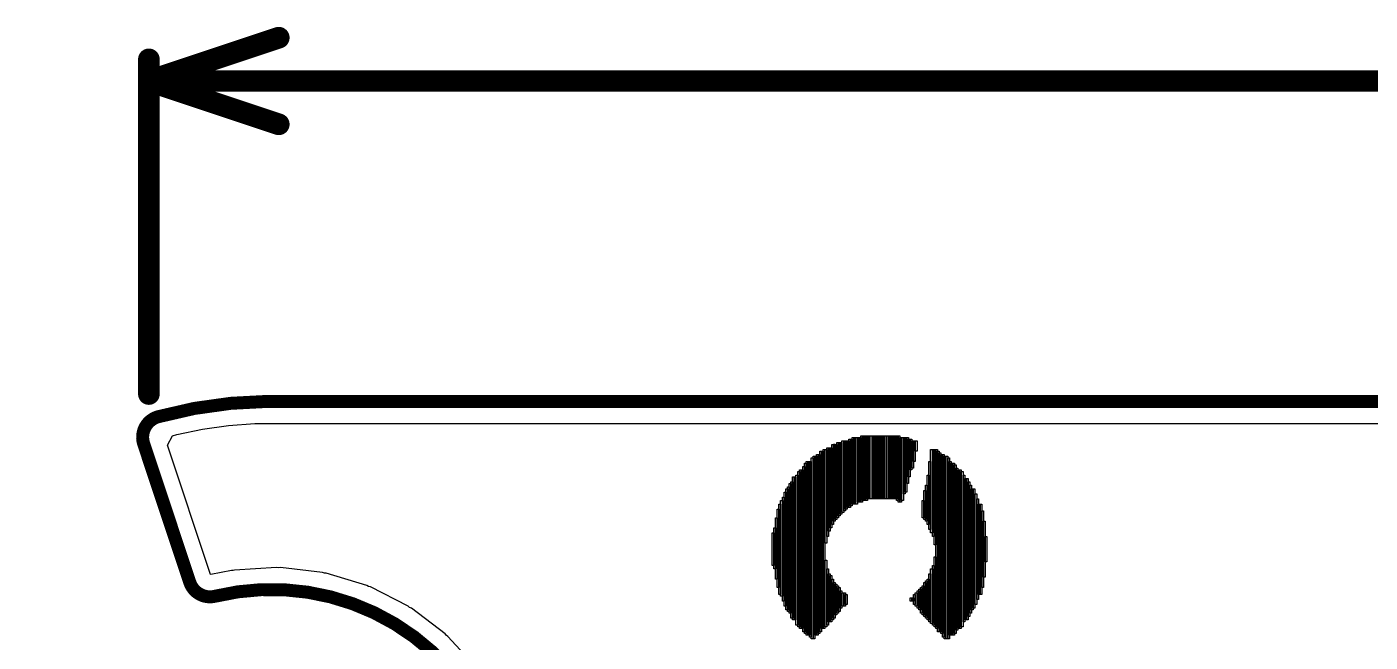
# Model space of a CAD drawing. Header units: inches. Extents: x -1 to 214, y -2 to 213.
# Drawn here: x -0.763 to -0.143, y 0.165 to 0.449 of the extents above; entities that cross this region are included whole.
import ezdxf

# ---------------------------------------------------------------- set-up
doc = ezdxf.new("R2010")
doc.units = ezdxf.units.IN
doc.header["$MEASUREMENT"] = 0
for name, color, linetype in [('Board_outline', 216, 'Continuous'), ('Dimensions', 6, 'Continuous'), ('Top Layer', 1, 'Continuous'), ('Top Overlay', 2, 'Continuous')]:
    doc.layers.add(name, color=color, linetype=linetype)

msp = doc.modelspace()

# ---------------------------------------------------------------- linework, layer by layer
at = {"layer": 'Board_outline'}
for points in [[(-0.70264, 0.26897, 0.006, 0.006, -0.065034), (-0.65214, 0.27604, 0.006, 0.006, 0)], [(-0.65214, 0.27604, 0.006, 0.006, 0), (-0.65035, 0.27604, 0.006, 0.006, 0)], [(-0.65035, 0.27604, 0.006, 0.006, 0), (2.89296, 0.27604, 0.006, 0.006, 0)], [(-0.70937, 0.25637, 0.006, 0.006, -0.429723), (-0.70264, 0.26897, 0.006, 0.006, 0)], [(-0.70937, 0.25637, 0.006, 0.006, 0), (-0.6881, 0.19251, 0.006, 0.006, 0)], [(-0.67642, 0.18606, 0.006, 0.006, -0.390332), (-0.6881, 0.19251, 0.006, 0.006, 0)], [(-0.67642, 0.18606, 0.006, 0.006, -3.570956), (-0.75722, 0.10527, 0.006, 0.006, 0)]]:
    msp.add_lwpolyline(points, format="xyseb", dxfattribs=at)
for points in [[(-0.65364, 0.27604, 0.003, 0.003, 1), (-0.65064, 0.27604, 0.003, 0.003, 1)], [(-0.65364, 0.27604, 0.003, 0.003, 1), (-0.65064, 0.27604, 0.003, 0.003, 1)], [(-0.65185, 0.27604, 0.003, 0.003, 1), (-0.64885, 0.27604, 0.003, 0.003, 1)], [(-0.65185, 0.27604, 0.003, 0.003, 1), (-0.64885, 0.27604, 0.003, 0.003, 1)], [(-0.70414, 0.26897, 0.003, 0.003, 1), (-0.70114, 0.26897, 0.003, 0.003, 1)], [(-0.70414, 0.26897, 0.003, 0.003, 1), (-0.70114, 0.26897, 0.003, 0.003, 1)], [(-0.71087, 0.25637, 0.003, 0.003, 1), (-0.70787, 0.25637, 0.003, 0.003, 1)], [(-0.71087, 0.25637, 0.003, 0.003, 1), (-0.70787, 0.25637, 0.003, 0.003, 1)], [(-0.6896, 0.19251, 0.003, 0.003, 1), (-0.6866, 0.19251, 0.003, 0.003, 1)], [(-0.6896, 0.19251, 0.003, 0.003, 1), (-0.6866, 0.19251, 0.003, 0.003, 1)], [(-0.67792, 0.18606, 0.003, 0.003, 1), (-0.67492, 0.18606, 0.003, 0.003, 1)], [(-0.67792, 0.18606, 0.003, 0.003, 1), (-0.67492, 0.18606, 0.003, 0.003, 1)]]:
    msp.add_lwpolyline(points, format="xyseb", close=True, dxfattribs=at)
at = {"layer": 'Dimensions'}
for points in [[(-0.70699, 0.424, 0.01, 0.01, 0), (-0.64699, 0.444, 0.01, 0.01, 0)], [(-0.70699, 0.27944, 0.01, 0.01, 0), (-0.70699, 0.434, 0.01, 0.01, 0)], [(-0.70699, 0.424, 0.01, 0.01, 0), (-0.64699, 0.404, 0.01, 0.01, 0)], [(-0.70699, 0.424, 0.01, 0.01, 0), (0.81939, 0.424, 0.01, 0.01, 0)]]:
    msp.add_lwpolyline(points, format="xyseb", dxfattribs=at)
for points in [[(-0.64949, 0.444, 0.005, 0.005, 1), (-0.64449, 0.444, 0.005, 0.005, 1)], [(-0.70949, 0.434, 0.005, 0.005, 1), (-0.70449, 0.434, 0.005, 0.005, 1)], [(-0.70949, 0.424, 0.005, 0.005, 1), (-0.70449, 0.424, 0.005, 0.005, 1)], [(-0.70949, 0.424, 0.005, 0.005, 1), (-0.70449, 0.424, 0.005, 0.005, 1)], [(-0.70949, 0.424, 0.005, 0.005, 1), (-0.70449, 0.424, 0.005, 0.005, 1)], [(-0.64949, 0.404, 0.005, 0.005, 1), (-0.64449, 0.404, 0.005, 0.005, 1)], [(-0.70949, 0.27944, 0.005, 0.005, 1), (-0.70449, 0.27944, 0.005, 0.005, 1)]]:
    msp.add_lwpolyline(points, format="xyseb", close=True, dxfattribs=at)
at = {"layer": 'Top Layer'}
for p, q in [((-0.69608, 0.2602), (-0.69409, 0.26075)), ((-0.69409, 0.26075), (-0.68221, 0.26321)), ((-0.68221, 0.26321), (-0.6702, 0.26489)), ((-0.6702, 0.26489), (-0.65811, 0.26579)), ((-0.65811, 0.26579), (-0.65209, 0.26584)), ((-0.65209, 0.26584), (2.89296, 0.26584)), ((-0.69843, 0.25579), (-0.69608, 0.2602)), ((-0.67856, 0.19614), (-0.69843, 0.25579)), ((-0.64799, 0.19933), (-0.66747, 0.19813)), ((-0.64709, 0.19921), (-0.64799, 0.19933)), ((-0.64618, 0.19928), (-0.64709, 0.19921)), ((-0.6268, 0.19702), (-0.64618, 0.19928)), ((-0.67839, 0.19606), (-0.67856, 0.19614)), ((-0.66881, 0.19795), (-0.67839, 0.19606)), ((-0.66813, 0.19795), (-0.66881, 0.19795)), ((-0.66747, 0.19813), (-0.66813, 0.19795)), ((-0.62593, 0.19674), (-0.6268, 0.19702)), ((-0.62503, 0.19666), (-0.62593, 0.19674)), ((-0.60635, 0.19101), (-0.62503, 0.19666)), ((-0.60554, 0.19058), (-0.60635, 0.19101)), ((-0.60467, 0.19033), (-0.60554, 0.19058)), ((-0.58728, 0.18147), (-0.60467, 0.19033)), ((-0.58657, 0.18091), (-0.58728, 0.18147)), ((-0.58575, 0.18051), (-0.58657, 0.18091)), ((-0.5702, 0.16872), (-0.58575, 0.18051)), ((-0.56959, 0.16804), (-0.5702, 0.16872)), ((-0.56886, 0.1675), (-0.56959, 0.16804)), ((-0.55564, 0.15315), (-0.56886, 0.1675))]:
    msp.add_line(p, q, dxfattribs=at)
at = {"layer": 'Top Overlay'}
for p, q in [((-0.39389, 0.21369), (-0.39389, 0.25462)), ((-0.39389, 0.25462), (-0.3931, 0.25462)), ((-0.3931, 0.21604), (-0.3931, 0.25462)), ((-0.3931, 0.25462), (-0.39232, 0.25462)), ((-0.3931, 0.25462), (-0.3931, 0.21369)), ((-0.39232, 0.21762), (-0.39232, 0.25463)), ((-0.39232, 0.25463), (-0.39153, 0.25463)), ((-0.39232, 0.25462), (-0.39232, 0.21604)), ((-0.39153, 0.21919), (-0.39153, 0.2562)), ((-0.39153, 0.2562), (-0.39074, 0.2562)), ((-0.39153, 0.25463), (-0.39153, 0.21762)), ((-0.39075, 0.22076), (-0.39075, 0.25621)), ((-0.39075, 0.25621), (-0.38995, 0.25621)), ((-0.39074, 0.2562), (-0.39074, 0.21919)), ((-0.38995, 0.25621), (-0.38995, 0.22076)), ((-0.38995, 0.22156), (-0.38995, 0.2562)), ((-0.38995, 0.2562), (-0.38916, 0.2562)), ((-0.38917, 0.22234), (-0.38917, 0.25699)), ((-0.38917, 0.25699), (-0.38838, 0.25699)), ((-0.38916, 0.2562), (-0.38916, 0.22156)), ((-0.38838, 0.22313), (-0.38838, 0.25699)), ((-0.38838, 0.25699), (-0.3876, 0.25699)), ((-0.38838, 0.25699), (-0.38838, 0.22234)), ((-0.3876, 0.22392), (-0.3876, 0.25699)), ((-0.3876, 0.25699), (-0.38681, 0.25699)), ((-0.3876, 0.25699), (-0.3876, 0.22313)), ((-0.38681, 0.2247), (-0.38681, 0.25777)), ((-0.38681, 0.25777), (-0.38603, 0.25777)), ((-0.38681, 0.25699), (-0.38681, 0.22392)), ((-0.38603, 0.25777), (-0.38603, 0.2247)), ((-0.38602, 0.22549), (-0.38602, 0.25778)), ((-0.38602, 0.25778), (-0.38523, 0.25778)), ((-0.38523, 0.25778), (-0.38523, 0.22549)), ((-0.38523, 0.22628), (-0.38523, 0.25777)), ((-0.38523, 0.25777), (-0.38444, 0.25777)), ((-0.38444, 0.22707), (-0.38444, 0.25777)), ((-0.38444, 0.25777), (-0.38366, 0.25777)), ((-0.38444, 0.25777), (-0.38444, 0.22628)), ((-0.38366, 0.22706), (-0.38366, 0.25856)), ((-0.38366, 0.25856), (-0.38287, 0.25856)), ((-0.38366, 0.25777), (-0.38366, 0.22707)), ((-0.38287, 0.22786), (-0.38287, 0.25856)), ((-0.38287, 0.25856), (-0.38209, 0.25856)), ((-0.38287, 0.25856), (-0.38287, 0.22706)), ((-0.38209, 0.25856), (-0.38209, 0.22786)), ((-0.38208, 0.22864), (-0.38208, 0.25935)), ((-0.38208, 0.25935), (-0.38129, 0.25935)), ((-0.3813, 0.22864), (-0.3813, 0.25935)), ((-0.3813, 0.25935), (-0.38051, 0.25935)), ((-0.38129, 0.25935), (-0.38129, 0.22864)), ((-0.38051, 0.22864), (-0.38051, 0.25935)), ((-0.38051, 0.25935), (-0.37972, 0.25935)), ((-0.38051, 0.25935), (-0.38051, 0.22864)), ((-0.37972, 0.22943), (-0.37972, 0.25935)), ((-0.37972, 0.25935), (-0.37894, 0.25935)), ((-0.37972, 0.25935), (-0.37972, 0.22864)), ((-0.37894, 0.25935), (-0.37894, 0.22943)), ((-0.37893, 0.22943), (-0.37893, 0.25935)), ((-0.37893, 0.25935), (-0.37815, 0.25935)), ((-0.37815, 0.22943), (-0.37815, 0.26014)), ((-0.37815, 0.26014), (-0.37736, 0.26014)), ((-0.37815, 0.25935), (-0.37815, 0.22943)), ((-0.37736, 0.26014), (-0.37736, 0.22943)), ((-0.37735, 0.23022), (-0.37735, 0.26014)), ((-0.37735, 0.26014), (-0.37656, 0.26014)), ((-0.37657, 0.23022), (-0.37657, 0.26014)), ((-0.37657, 0.26014), (-0.37578, 0.26014)), ((-0.37656, 0.26014), (-0.37656, 0.23022)), ((-0.37578, 0.23022), (-0.37578, 0.26014)), ((-0.37578, 0.26014), (-0.375, 0.26014)), ((-0.37578, 0.26014), (-0.37578, 0.23022)), ((-0.375, 0.26014), (-0.375, 0.23022)), ((-0.37499, 0.231), (-0.37499, 0.26014)), ((-0.37499, 0.26014), (-0.37421, 0.26014)), ((-0.37421, 0.231), (-0.37421, 0.26014)), ((-0.37421, 0.26014), (-0.37343, 0.26014)), ((-0.37421, 0.26014), (-0.37421, 0.231)), ((-0.37343, 0.26014), (-0.37343, 0.231)), ((-0.37341, 0.231), (-0.37341, 0.26014)), ((-0.37341, 0.26014), (-0.37263, 0.26014)), ((-0.37263, 0.231), (-0.37263, 0.26014)), ((-0.37263, 0.26014), (-0.37185, 0.26014)), ((-0.37263, 0.26014), (-0.37263, 0.231)), ((-0.37185, 0.26014), (-0.37185, 0.231)), ((-0.37184, 0.231), (-0.37184, 0.26014)), ((-0.37184, 0.26014), (-0.37106, 0.26014)), ((-0.37106, 0.231), (-0.37106, 0.26014)), ((-0.37106, 0.26014), (-0.37028, 0.26014)), ((-0.37106, 0.26014), (-0.37106, 0.231)), ((-0.37028, 0.26014), (-0.37028, 0.231)), ((-0.37027, 0.231), (-0.37027, 0.26014)), ((-0.37027, 0.26014), (-0.36949, 0.26014)), ((-0.36949, 0.26014), (-0.36949, 0.231)), ((-0.36948, 0.231), (-0.36948, 0.26014)), ((-0.36948, 0.26014), (-0.3687, 0.26014)), ((-0.3687, 0.26014), (-0.3687, 0.231)), ((-0.36869, 0.231), (-0.36869, 0.26014)), ((-0.36869, 0.26014), (-0.36791, 0.26014)), ((-0.36791, 0.26014), (-0.36791, 0.231)), ((-0.3679, 0.231), (-0.3679, 0.26014)), ((-0.3679, 0.26014), (-0.36712, 0.26014)), ((-0.36712, 0.231), (-0.36712, 0.26014)), ((-0.36712, 0.26014), (-0.36634, 0.26014)), ((-0.36712, 0.26014), (-0.36712, 0.231)), ((-0.36634, 0.26014), (-0.36634, 0.231)), ((-0.36633, 0.231), (-0.36633, 0.26014)), ((-0.36633, 0.26014), (-0.36555, 0.26014)), ((-0.36555, 0.231), (-0.36555, 0.26014)), ((-0.36555, 0.26014), (-0.36477, 0.26014)), ((-0.36555, 0.26014), (-0.36555, 0.231)), ((-0.36477, 0.26014), (-0.36477, 0.231)), ((-0.36475, 0.231), (-0.36475, 0.26014)), ((-0.36475, 0.26014), (-0.36397, 0.26014)), ((-0.36397, 0.26014), (-0.36397, 0.231)), ((-0.36396, 0.231), (-0.36396, 0.26014)), ((-0.36396, 0.26014), (-0.36318, 0.26014)), ((-0.36318, 0.26014), (-0.36318, 0.231)), ((-0.36318, 0.231), (-0.36318, 0.26014)), ((-0.36318, 0.26014), (-0.3624, 0.26014)), ((-0.3624, 0.231), (-0.3624, 0.26014)), ((-0.3624, 0.26014), (-0.36162, 0.26014)), ((-0.3624, 0.26014), (-0.3624, 0.231)), ((-0.36162, 0.26014), (-0.36162, 0.231)), ((-0.36162, 0.23022), (-0.36162, 0.26014)), ((-0.36162, 0.26014), (-0.36083, 0.26014)), ((-0.36083, 0.26014), (-0.36083, 0.23022)), ((-0.36082, 0.22943), (-0.36082, 0.26014)), ((-0.36082, 0.26014), (-0.36003, 0.26014)), ((-0.36003, 0.26014), (-0.36003, 0.22943)), ((-0.36003, 0.22943), (-0.36003, 0.25935)), ((-0.36003, 0.25935), (-0.35925, 0.25935)), ((-0.35925, 0.23022), (-0.35925, 0.25935)), ((-0.35925, 0.25935), (-0.35846, 0.25935)), ((-0.35925, 0.25935), (-0.35925, 0.22943)), ((-0.35846, 0.23336), (-0.35846, 0.25935)), ((-0.35846, 0.25935), (-0.35767, 0.25935)), ((-0.35846, 0.25935), (-0.35846, 0.23022)), ((-0.35768, 0.23416), (-0.35768, 0.25936)), ((-0.35768, 0.25936), (-0.35689, 0.25936)), ((-0.35767, 0.25935), (-0.35767, 0.23336)), ((-0.35689, 0.25936), (-0.35689, 0.23416)), ((-0.35688, 0.23809), (-0.35688, 0.25935)), ((-0.35688, 0.25935), (-0.3561, 0.25935)), ((-0.3561, 0.25935), (-0.3561, 0.23809)), ((-0.3561, 0.24124), (-0.3561, 0.25857)), ((-0.3561, 0.25857), (-0.35531, 0.25857)), ((-0.35531, 0.25857), (-0.35531, 0.24124)), ((-0.35531, 0.24439), (-0.35531, 0.25856)), ((-0.35531, 0.25856), (-0.35452, 0.25856)), ((-0.35452, 0.25856), (-0.35452, 0.24439)), ((-0.35452, 0.24518), (-0.35452, 0.25777)), ((-0.35452, 0.25777), (-0.35374, 0.25777)), ((-0.35374, 0.24833), (-0.35374, 0.25778)), ((-0.35374, 0.25778), (-0.35295, 0.25778)), ((-0.35374, 0.25777), (-0.35374, 0.24518)), ((-0.35295, 0.25305), (-0.35295, 0.25778)), ((-0.35295, 0.25778), (-0.35216, 0.25778)), ((-0.35295, 0.25778), (-0.35295, 0.24833)), ((-0.35216, 0.25778), (-0.35216, 0.25305)), ((-0.40334, 0.16801), (-0.40334, 0.24833)), ((-0.40334, 0.24833), (-0.40256, 0.24833)), ((-0.40256, 0.24833), (-0.40256, 0.16801)), ((-0.40255, 0.16801), (-0.40255, 0.24833)), ((-0.40255, 0.24833), (-0.40177, 0.24833)), ((-0.40177, 0.24833), (-0.40177, 0.16801)), ((-0.40176, 0.16723), (-0.40176, 0.24832)), ((-0.40176, 0.24832), (-0.40098, 0.24832)), ((-0.40098, 0.16643), (-0.40098, 0.2499)), ((-0.40098, 0.2499), (-0.4002, 0.2499)), ((-0.40098, 0.24832), (-0.40098, 0.16723)), ((-0.4002, 0.2499), (-0.4002, 0.16643)), ((-0.40019, 0.16644), (-0.40019, 0.25069)), ((-0.40019, 0.25069), (-0.3994, 0.25069)), ((-0.3994, 0.16801), (-0.3994, 0.25069)), ((-0.3994, 0.25069), (-0.39862, 0.25069)), ((-0.3994, 0.25069), (-0.3994, 0.16644)), ((-0.39862, 0.16801), (-0.39862, 0.25148)), ((-0.39862, 0.25148), (-0.39783, 0.25148)), ((-0.39862, 0.25069), (-0.39862, 0.16801)), ((-0.39783, 0.25148), (-0.39783, 0.16801)), ((-0.39783, 0.1688), (-0.39783, 0.25147)), ((-0.39783, 0.25147), (-0.39704, 0.25147)), ((-0.39704, 0.16959), (-0.39704, 0.25305)), ((-0.39704, 0.25305), (-0.39626, 0.25305)), ((-0.39704, 0.25147), (-0.39704, 0.1688)), ((-0.39626, 0.17116), (-0.39626, 0.25305)), ((-0.39626, 0.25305), (-0.39547, 0.25305)), ((-0.39626, 0.25305), (-0.39626, 0.16959)), ((-0.39547, 0.17117), (-0.39547, 0.25383)), ((-0.39547, 0.25383), (-0.39469, 0.25383)), ((-0.39547, 0.25305), (-0.39547, 0.17116)), ((-0.39469, 0.25383), (-0.39469, 0.17117)), ((-0.39468, 0.21053), (-0.39468, 0.25384)), ((-0.39468, 0.25384), (-0.39389, 0.25384)), ((-0.39389, 0.25384), (-0.39389, 0.21053)), ((-0.35295, 0.24833), (-0.35374, 0.24833)), ((-0.35216, 0.25305), (-0.35295, 0.25305)), ((-0.34664, 0.21683), (-0.34664, 0.24832)), ((-0.34664, 0.24832), (-0.34586, 0.24832)), ((-0.34586, 0.21526), (-0.34586, 0.25383)), ((-0.34586, 0.25383), (-0.34508, 0.25383)), ((-0.34586, 0.24832), (-0.34586, 0.21683)), ((-0.34508, 0.25383), (-0.34508, 0.21526)), ((-0.34507, 0.21368), (-0.34507, 0.25384)), ((-0.34507, 0.25384), (-0.34429, 0.25384)), ((-0.34429, 0.20975), (-0.34429, 0.25384)), ((-0.34429, 0.25384), (-0.3435, 0.25384)), ((-0.34429, 0.25384), (-0.34429, 0.21368)), ((-0.3435, 0.25384), (-0.3435, 0.20975)), ((-0.34349, 0.17117), (-0.34349, 0.25383)), ((-0.34349, 0.25383), (-0.34271, 0.25383)), ((-0.34271, 0.25383), (-0.34271, 0.17117)), ((-0.34271, 0.16959), (-0.34271, 0.25305)), ((-0.34271, 0.25305), (-0.34193, 0.25305)), ((-0.34193, 0.25305), (-0.34193, 0.16959)), ((-0.34192, 0.16959), (-0.34192, 0.25227)), ((-0.34192, 0.25227), (-0.34114, 0.25227)), ((-0.34114, 0.25227), (-0.34114, 0.16959)), ((-0.34114, 0.1688), (-0.34114, 0.25148)), ((-0.34114, 0.25148), (-0.34035, 0.25148)), ((-0.34035, 0.16723), (-0.34035, 0.25148)), ((-0.34035, 0.25148), (-0.33957, 0.25148)), ((-0.34035, 0.25148), (-0.34035, 0.1688)), ((-0.33957, 0.25148), (-0.33957, 0.16723)), ((-0.33956, 0.16644), (-0.33956, 0.25069)), ((-0.33956, 0.25069), (-0.33877, 0.25069)), ((-0.33878, 0.16644), (-0.33878, 0.25069)), ((-0.33878, 0.25069), (-0.33799, 0.25069)), ((-0.33877, 0.25069), (-0.33877, 0.16644)), ((-0.33799, 0.25069), (-0.33799, 0.16644)), ((-0.33798, 0.16643), (-0.33798, 0.2499)), ((-0.33798, 0.2499), (-0.3372, 0.2499)), ((-0.3372, 0.2499), (-0.3372, 0.16643)), ((-0.3372, 0.16801), (-0.3372, 0.24832)), ((-0.3372, 0.24832), (-0.33642, 0.24832)), ((-0.33642, 0.24832), (-0.33642, 0.16801)), ((-0.40807, 0.17274), (-0.40807, 0.24203)), ((-0.40807, 0.24203), (-0.40728, 0.24203)), ((-0.40728, 0.17195), (-0.40728, 0.2436)), ((-0.40728, 0.2436), (-0.40649, 0.2436)), ((-0.40728, 0.24203), (-0.40728, 0.17274)), ((-0.40649, 0.17116), (-0.40649, 0.24439)), ((-0.40649, 0.24439), (-0.4057, 0.24439)), ((-0.40649, 0.2436), (-0.40649, 0.17195)), ((-0.4057, 0.24439), (-0.4057, 0.17116)), ((-0.4057, 0.17117), (-0.4057, 0.24438)), ((-0.4057, 0.24438), (-0.40492, 0.24438)), ((-0.40492, 0.16959), (-0.40492, 0.24596)), ((-0.40492, 0.24596), (-0.40413, 0.24596)), ((-0.40492, 0.24438), (-0.40492, 0.17117)), ((-0.40413, 0.1688), (-0.40413, 0.24754)), ((-0.40413, 0.24754), (-0.40335, 0.24754)), ((-0.40413, 0.24596), (-0.40413, 0.16959)), ((-0.40335, 0.24754), (-0.40335, 0.1688)), ((-0.35452, 0.24439), (-0.35531, 0.24439)), ((-0.35374, 0.24518), (-0.35452, 0.24518)), ((-0.34743, 0.2192), (-0.34743, 0.24202)), ((-0.34743, 0.24202), (-0.34665, 0.24202)), ((-0.34665, 0.24202), (-0.34665, 0.2192)), ((-0.33642, 0.16801), (-0.33642, 0.24754)), ((-0.33642, 0.24754), (-0.33563, 0.24754)), ((-0.33563, 0.16801), (-0.33563, 0.24754)), ((-0.33563, 0.24754), (-0.33484, 0.24754)), ((-0.33563, 0.24754), (-0.33563, 0.16801)), ((-0.33484, 0.24754), (-0.33484, 0.16801)), ((-0.33484, 0.1688), (-0.33484, 0.24675)), ((-0.33484, 0.24675), (-0.33405, 0.24675)), ((-0.33405, 0.24675), (-0.33405, 0.1688)), ((-0.33405, 0.17037), (-0.33405, 0.24518)), ((-0.33405, 0.24518), (-0.33326, 0.24518)), ((-0.33326, 0.24518), (-0.33326, 0.17037)), ((-0.33326, 0.17117), (-0.33326, 0.24438)), ((-0.33326, 0.24438), (-0.33248, 0.24438)), ((-0.33248, 0.17116), (-0.33248, 0.24439)), ((-0.33248, 0.24439), (-0.33169, 0.24439)), ((-0.33248, 0.24438), (-0.33248, 0.17117)), ((-0.33169, 0.24439), (-0.33169, 0.17116)), ((-0.33169, 0.17195), (-0.33169, 0.2436)), ((-0.33169, 0.2436), (-0.3309, 0.2436)), ((-0.3309, 0.2436), (-0.3309, 0.17195)), ((-0.3309, 0.17431), (-0.3309, 0.24203)), ((-0.3309, 0.24203), (-0.33012, 0.24203)), ((-0.33012, 0.24203), (-0.33012, 0.17431)), ((-0.41201, 0.17903), (-0.41201, 0.23652)), ((-0.41201, 0.23652), (-0.41121, 0.23652)), ((-0.41121, 0.17825), (-0.41121, 0.23809)), ((-0.41121, 0.23809), (-0.41043, 0.23809)), ((-0.41121, 0.23652), (-0.41121, 0.17903)), ((-0.41043, 0.17589), (-0.41043, 0.23888)), ((-0.41043, 0.23888), (-0.40964, 0.23888)), ((-0.41043, 0.23809), (-0.41043, 0.17825)), ((-0.40964, 0.1751), (-0.40964, 0.24124)), ((-0.40964, 0.24124), (-0.40886, 0.24124)), ((-0.40964, 0.23888), (-0.40964, 0.17589)), ((-0.40886, 0.24124), (-0.40886, 0.1751)), ((-0.40885, 0.1751), (-0.40885, 0.24124)), ((-0.40885, 0.24124), (-0.40807, 0.24124)), ((-0.40807, 0.24124), (-0.40807, 0.1751)), ((-0.3561, 0.23809), (-0.35688, 0.23809)), ((-0.35531, 0.24124), (-0.3561, 0.24124)), ((-0.34823, 0.22076), (-0.34823, 0.2373)), ((-0.34823, 0.2373), (-0.34743, 0.2373)), ((-0.34743, 0.2373), (-0.34743, 0.22076)), ((-0.33011, 0.1751), (-0.33011, 0.24046)), ((-0.33011, 0.24046), (-0.32932, 0.24046)), ((-0.32933, 0.1751), (-0.32933, 0.24045)), ((-0.32933, 0.24045), (-0.32854, 0.24045)), ((-0.32932, 0.24046), (-0.32932, 0.1751)), ((-0.32854, 0.24045), (-0.32854, 0.1751)), ((-0.32854, 0.17667), (-0.32854, 0.23888)), ((-0.32854, 0.23888), (-0.32775, 0.23888)), ((-0.32775, 0.23888), (-0.32775, 0.17667)), ((-0.32775, 0.17825), (-0.32775, 0.2373)), ((-0.32775, 0.2373), (-0.32696, 0.2373)), ((-0.32696, 0.2373), (-0.32696, 0.17825)), ((-0.41515, 0.18612), (-0.41515, 0.23022)), ((-0.41515, 0.23022), (-0.41437, 0.23022)), ((-0.41437, 0.18376), (-0.41437, 0.23179)), ((-0.41437, 0.23179), (-0.41358, 0.23179)), ((-0.41437, 0.23022), (-0.41437, 0.18612)), ((-0.41358, 0.1814), (-0.41358, 0.23415)), ((-0.41358, 0.23415), (-0.41279, 0.23415)), ((-0.41358, 0.23179), (-0.41358, 0.18376)), ((-0.41279, 0.17982), (-0.41279, 0.23573)), ((-0.41279, 0.23573), (-0.412, 0.23573)), ((-0.41279, 0.23415), (-0.41279, 0.1814)), ((-0.412, 0.23573), (-0.412, 0.17982)), ((-0.37656, 0.23022), (-0.37735, 0.23022)), ((-0.37578, 0.23022), (-0.37657, 0.23022)), ((-0.375, 0.23022), (-0.37578, 0.23022)), ((-0.37421, 0.231), (-0.37499, 0.231)), ((-0.37343, 0.231), (-0.37421, 0.231)), ((-0.37263, 0.231), (-0.37341, 0.231)), ((-0.37185, 0.231), (-0.37263, 0.231)), ((-0.37106, 0.231), (-0.37184, 0.231)), ((-0.37028, 0.231), (-0.37106, 0.231)), ((-0.36949, 0.231), (-0.37027, 0.231)), ((-0.3687, 0.231), (-0.36948, 0.231)), ((-0.36791, 0.231), (-0.36869, 0.231)), ((-0.36712, 0.231), (-0.3679, 0.231)), ((-0.36634, 0.231), (-0.36712, 0.231)), ((-0.36555, 0.231), (-0.36633, 0.231)), ((-0.36477, 0.231), (-0.36555, 0.231)), ((-0.36397, 0.231), (-0.36475, 0.231)), ((-0.36318, 0.231), (-0.36396, 0.231)), ((-0.3624, 0.231), (-0.36318, 0.231)), ((-0.36162, 0.231), (-0.3624, 0.231)), ((-0.36083, 0.23022), (-0.36162, 0.23022)), ((-0.35846, 0.23022), (-0.35925, 0.23022)), ((-0.35767, 0.23336), (-0.35846, 0.23336)), ((-0.35689, 0.23416), (-0.35768, 0.23416)), ((-0.3498, 0.22234), (-0.3498, 0.23022)), ((-0.3498, 0.23022), (-0.34902, 0.23022)), ((-0.34902, 0.23022), (-0.34902, 0.22234)), ((-0.34901, 0.22155), (-0.34901, 0.23494)), ((-0.34901, 0.23494), (-0.34822, 0.23494)), ((-0.34822, 0.23494), (-0.34822, 0.22155)), ((-0.32697, 0.17983), (-0.32697, 0.23572)), ((-0.32697, 0.23572), (-0.32617, 0.23572)), ((-0.32617, 0.18061), (-0.32617, 0.23573)), ((-0.32617, 0.23573), (-0.32539, 0.23573)), ((-0.32617, 0.23572), (-0.32617, 0.17983)), ((-0.32539, 0.23573), (-0.32539, 0.18061)), ((-0.32539, 0.18218), (-0.32539, 0.23337)), ((-0.32539, 0.23337), (-0.3246, 0.23337)), ((-0.3246, 0.23337), (-0.3246, 0.18218)), ((-0.3246, 0.18454), (-0.3246, 0.231)), ((-0.3246, 0.231), (-0.32382, 0.231)), ((-0.32382, 0.231), (-0.32382, 0.18454)), ((-0.41672, 0.19006), (-0.41672, 0.22628)), ((-0.41672, 0.22628), (-0.41594, 0.22628)), ((-0.41594, 0.18691), (-0.41594, 0.22864)), ((-0.41594, 0.22864), (-0.41515, 0.22864)), ((-0.41594, 0.22628), (-0.41594, 0.19006)), ((-0.41515, 0.22864), (-0.41515, 0.18691)), ((-0.38681, 0.22392), (-0.3876, 0.22392)), ((-0.38603, 0.2247), (-0.38681, 0.2247)), ((-0.38523, 0.22549), (-0.38602, 0.22549)), ((-0.38444, 0.22628), (-0.38523, 0.22628)), ((-0.38366, 0.22707), (-0.38444, 0.22707)), ((-0.38287, 0.22706), (-0.38366, 0.22706)), ((-0.38209, 0.22786), (-0.38287, 0.22786)), ((-0.38129, 0.22864), (-0.38208, 0.22864)), ((-0.38051, 0.22864), (-0.3813, 0.22864)), ((-0.37972, 0.22864), (-0.38051, 0.22864)), ((-0.37894, 0.22943), (-0.37972, 0.22943)), ((-0.37815, 0.22943), (-0.37893, 0.22943)), ((-0.37736, 0.22943), (-0.37815, 0.22943)), ((-0.36003, 0.22943), (-0.36082, 0.22943)), ((-0.35925, 0.22943), (-0.36003, 0.22943)), ((-0.32382, 0.1869), (-0.32382, 0.22864)), ((-0.32382, 0.22864), (-0.32303, 0.22864)), ((-0.32303, 0.18691), (-0.32303, 0.22864)), ((-0.32303, 0.22864), (-0.32224, 0.22864)), ((-0.32303, 0.22864), (-0.32303, 0.1869)), ((-0.32224, 0.22864), (-0.32224, 0.18691)), ((-0.32224, 0.19006), (-0.32224, 0.22549)), ((-0.32224, 0.22549), (-0.32145, 0.22549)), ((-0.32145, 0.22549), (-0.32145, 0.19006)), ((-0.4183, 0.19872), (-0.4183, 0.21762)), ((-0.4183, 0.21762), (-0.41752, 0.21762)), ((-0.41752, 0.21762), (-0.41752, 0.19872)), ((-0.41751, 0.194), (-0.41751, 0.22234)), ((-0.41751, 0.22234), (-0.41673, 0.22234)), ((-0.41673, 0.22234), (-0.41673, 0.194)), ((-0.39153, 0.21762), (-0.39232, 0.21762)), ((-0.39074, 0.21919), (-0.39153, 0.21919)), ((-0.38995, 0.22076), (-0.39075, 0.22076)), ((-0.38916, 0.22156), (-0.38995, 0.22156)), ((-0.38838, 0.22234), (-0.38917, 0.22234)), ((-0.3876, 0.22313), (-0.38838, 0.22313)), ((-0.34902, 0.22234), (-0.3498, 0.22234)), ((-0.34822, 0.22155), (-0.34901, 0.22155)), ((-0.34743, 0.22076), (-0.34823, 0.22076)), ((-0.34665, 0.2192), (-0.34743, 0.2192)), ((-0.32145, 0.19479), (-0.32145, 0.22076)), ((-0.32145, 0.22076), (-0.32066, 0.22076)), ((-0.32066, 0.22076), (-0.32066, 0.19479)), ((-0.41909, 0.2003), (-0.41909, 0.21526)), ((-0.41909, 0.21526), (-0.4183, 0.21526)), ((-0.4183, 0.21526), (-0.4183, 0.2003)), ((-0.3931, 0.21369), (-0.39389, 0.21369)), ((-0.39232, 0.21604), (-0.3931, 0.21604)), ((-0.34586, 0.21683), (-0.34664, 0.21683)), ((-0.34508, 0.21526), (-0.34586, 0.21526)), ((-0.34429, 0.21368), (-0.34507, 0.21368)), ((-0.32067, 0.20187), (-0.32067, 0.21368)), ((-0.32067, 0.21368), (-0.31988, 0.21368)), ((-0.31988, 0.21368), (-0.31988, 0.20187)), ((-0.39389, 0.21053), (-0.39468, 0.21053)), ((-0.3435, 0.20975), (-0.34429, 0.20975)), ((-0.4183, 0.2003), (-0.41909, 0.2003)), ((-0.41752, 0.19872), (-0.4183, 0.19872)), ((-0.39468, 0.17195), (-0.39468, 0.20266)), ((-0.39468, 0.20266), (-0.39389, 0.20266)), ((-0.39389, 0.20266), (-0.39389, 0.17195)), ((-0.39389, 0.17273), (-0.39389, 0.19872)), ((-0.39389, 0.19872), (-0.3931, 0.19872)), ((-0.3931, 0.19872), (-0.3931, 0.17273)), ((-0.34586, 0.17353), (-0.34586, 0.19873)), ((-0.34586, 0.19873), (-0.34508, 0.19873)), ((-0.34508, 0.17273), (-0.34508, 0.2003)), ((-0.34508, 0.2003), (-0.34429, 0.2003)), ((-0.34508, 0.19873), (-0.34508, 0.17353)), ((-0.34429, 0.2003), (-0.34429, 0.17273)), ((-0.34428, 0.17195), (-0.34428, 0.20423)), ((-0.34428, 0.20423), (-0.3435, 0.20423)), ((-0.3435, 0.20423), (-0.3435, 0.17195)), ((-0.31988, 0.20187), (-0.32067, 0.20187)), ((-0.41673, 0.194), (-0.41751, 0.194)), ((-0.39311, 0.17431), (-0.39311, 0.19636)), ((-0.39311, 0.19636), (-0.39232, 0.19636)), ((-0.39232, 0.19636), (-0.39232, 0.17431)), ((-0.39231, 0.17431), (-0.39231, 0.19557)), ((-0.39231, 0.19557), (-0.39153, 0.19557)), ((-0.39154, 0.1751), (-0.39154, 0.194)), ((-0.39154, 0.194), (-0.39075, 0.194)), ((-0.39153, 0.19557), (-0.39153, 0.17431)), ((-0.39075, 0.194), (-0.39075, 0.1751)), ((-0.39075, 0.17589), (-0.39075, 0.19243)), ((-0.39075, 0.19243), (-0.38995, 0.19243)), ((-0.38995, 0.19243), (-0.38995, 0.17589)), ((-0.34901, 0.17667), (-0.34901, 0.19242)), ((-0.34901, 0.19242), (-0.34822, 0.19242)), ((-0.34823, 0.17589), (-0.34823, 0.1932)), ((-0.34823, 0.1932), (-0.34743, 0.1932)), ((-0.34822, 0.19242), (-0.34822, 0.17667)), ((-0.34743, 0.1751), (-0.34743, 0.194)), ((-0.34743, 0.194), (-0.34664, 0.194)), ((-0.34743, 0.1932), (-0.34743, 0.17589)), ((-0.34665, 0.17431), (-0.34665, 0.19636)), ((-0.34665, 0.19636), (-0.34586, 0.19636)), ((-0.34664, 0.194), (-0.34664, 0.1751)), ((-0.34586, 0.19636), (-0.34586, 0.17431)), ((-0.32066, 0.19479), (-0.32145, 0.19479)), ((-0.41594, 0.19006), (-0.41672, 0.19006)), ((-0.41515, 0.18691), (-0.41594, 0.18691)), ((-0.38996, 0.17746), (-0.38996, 0.19163)), ((-0.38996, 0.19163), (-0.38917, 0.19163)), ((-0.38917, 0.19163), (-0.38917, 0.17746)), ((-0.38917, 0.17825), (-0.38917, 0.19084)), ((-0.38917, 0.19084), (-0.38838, 0.19084)), ((-0.38838, 0.19084), (-0.38838, 0.17825)), ((-0.38838, 0.17903), (-0.38838, 0.19006)), ((-0.38838, 0.19006), (-0.3876, 0.19006)), ((-0.3876, 0.19006), (-0.3876, 0.17903)), ((-0.3876, 0.1806), (-0.3876, 0.18849)), ((-0.3876, 0.18849), (-0.38681, 0.18849)), ((-0.38681, 0.18849), (-0.38681, 0.1806)), ((-0.38681, 0.1814), (-0.38681, 0.1877)), ((-0.38681, 0.1877), (-0.38601, 0.1877)), ((-0.38602, 0.1814), (-0.38602, 0.18769)), ((-0.38602, 0.18769), (-0.38523, 0.18769)), ((-0.38601, 0.1877), (-0.38601, 0.1814)), ((-0.38523, 0.18769), (-0.38523, 0.1814)), ((-0.38523, 0.18219), (-0.38523, 0.1869)), ((-0.38523, 0.1869), (-0.38444, 0.1869)), ((-0.38444, 0.1869), (-0.38444, 0.18219)), ((-0.35374, 0.18219), (-0.35374, 0.1869)), ((-0.35374, 0.1869), (-0.35295, 0.1869)), ((-0.35295, 0.1814), (-0.35295, 0.1877)), ((-0.35295, 0.1877), (-0.35215, 0.1877)), ((-0.35295, 0.1869), (-0.35295, 0.18219)), ((-0.35216, 0.18061), (-0.35216, 0.18848)), ((-0.35216, 0.18848), (-0.35137, 0.18848)), ((-0.35215, 0.1877), (-0.35215, 0.1814)), ((-0.35137, 0.17983), (-0.35137, 0.18926)), ((-0.35137, 0.18926), (-0.35058, 0.18926)), ((-0.35137, 0.18848), (-0.35137, 0.18061)), ((-0.35059, 0.17825), (-0.35059, 0.19006)), ((-0.35059, 0.19006), (-0.3498, 0.19006)), ((-0.35058, 0.18926), (-0.35058, 0.17983)), ((-0.3498, 0.17746), (-0.3498, 0.19085)), ((-0.3498, 0.19085), (-0.34901, 0.19085)), ((-0.3498, 0.19006), (-0.3498, 0.17825)), ((-0.34901, 0.19085), (-0.34901, 0.17746)), ((-0.32303, 0.1869), (-0.32382, 0.1869)), ((-0.32224, 0.18691), (-0.32303, 0.18691)), ((-0.32145, 0.19006), (-0.32224, 0.19006)), ((-0.41437, 0.18612), (-0.41515, 0.18612)), ((-0.41358, 0.18376), (-0.41437, 0.18376)), ((-0.41279, 0.1814), (-0.41358, 0.1814)), ((-0.38681, 0.1806), (-0.3876, 0.1806)), ((-0.38601, 0.1814), (-0.38681, 0.1814)), ((-0.38523, 0.1814), (-0.38602, 0.1814)), ((-0.38444, 0.18219), (-0.38523, 0.18219)), ((-0.35531, 0.18376), (-0.35531, 0.18533)), ((-0.35531, 0.18533), (-0.35452, 0.18533)), ((-0.35452, 0.18376), (-0.35531, 0.18376)), ((-0.35452, 0.18376), (-0.35452, 0.18533)), ((-0.35452, 0.18533), (-0.35374, 0.18533)), ((-0.35452, 0.18533), (-0.35452, 0.18376)), ((-0.35374, 0.18376), (-0.35452, 0.18376)), ((-0.35374, 0.18533), (-0.35374, 0.18376)), ((-0.35295, 0.18219), (-0.35374, 0.18219)), ((-0.35215, 0.1814), (-0.35295, 0.1814)), ((-0.35137, 0.18061), (-0.35216, 0.18061)), ((-0.32539, 0.18061), (-0.32617, 0.18061)), ((-0.3246, 0.18218), (-0.32539, 0.18218)), ((-0.32382, 0.18454), (-0.3246, 0.18454)), ((-0.412, 0.17982), (-0.41279, 0.17982)), ((-0.41121, 0.17903), (-0.41201, 0.17903)), ((-0.41043, 0.17825), (-0.41121, 0.17825)), ((-0.40964, 0.17589), (-0.41043, 0.17589)), ((-0.40886, 0.1751), (-0.40964, 0.1751)), ((-0.40807, 0.1751), (-0.40885, 0.1751)), ((-0.39232, 0.17431), (-0.39311, 0.17431)), ((-0.39153, 0.17431), (-0.39231, 0.17431)), ((-0.39075, 0.1751), (-0.39154, 0.1751)), ((-0.38995, 0.17589), (-0.39075, 0.17589)), ((-0.38917, 0.17746), (-0.38996, 0.17746)), ((-0.38838, 0.17825), (-0.38917, 0.17825)), ((-0.3876, 0.17903), (-0.38838, 0.17903)), ((-0.35058, 0.17983), (-0.35137, 0.17983)), ((-0.3498, 0.17825), (-0.35059, 0.17825)), ((-0.34901, 0.17746), (-0.3498, 0.17746)), ((-0.34822, 0.17667), (-0.34901, 0.17667)), ((-0.34743, 0.17589), (-0.34823, 0.17589)), ((-0.34664, 0.1751), (-0.34743, 0.1751)), ((-0.34586, 0.17431), (-0.34665, 0.17431)), ((-0.33012, 0.17431), (-0.3309, 0.17431)), ((-0.32932, 0.1751), (-0.33011, 0.1751)), ((-0.32854, 0.1751), (-0.32933, 0.1751)), ((-0.32775, 0.17667), (-0.32854, 0.17667)), ((-0.32696, 0.17825), (-0.32775, 0.17825)), ((-0.32617, 0.17983), (-0.32697, 0.17983)), ((-0.40728, 0.17274), (-0.40807, 0.17274)), ((-0.40649, 0.17195), (-0.40728, 0.17195)), ((-0.4057, 0.17116), (-0.40649, 0.17116)), ((-0.40492, 0.17117), (-0.4057, 0.17117)), ((-0.40413, 0.16959), (-0.40492, 0.16959)), ((-0.40335, 0.1688), (-0.40413, 0.1688)), ((-0.40256, 0.16801), (-0.40334, 0.16801)), ((-0.40177, 0.16801), (-0.40255, 0.16801)), ((-0.39862, 0.16801), (-0.3994, 0.16801)), ((-0.39783, 0.16801), (-0.39862, 0.16801)), ((-0.39704, 0.1688), (-0.39783, 0.1688)), ((-0.39626, 0.16959), (-0.39704, 0.16959)), ((-0.39547, 0.17116), (-0.39626, 0.17116)), ((-0.39469, 0.17117), (-0.39547, 0.17117)), ((-0.39389, 0.17195), (-0.39468, 0.17195)), ((-0.3931, 0.17273), (-0.39389, 0.17273)), ((-0.34508, 0.17353), (-0.34586, 0.17353)), ((-0.34429, 0.17273), (-0.34508, 0.17273)), ((-0.3435, 0.17195), (-0.34428, 0.17195)), ((-0.34271, 0.17117), (-0.34349, 0.17117)), ((-0.34193, 0.16959), (-0.34271, 0.16959)), ((-0.34114, 0.16959), (-0.34192, 0.16959)), ((-0.34035, 0.1688), (-0.34114, 0.1688)), ((-0.33642, 0.16801), (-0.3372, 0.16801)), ((-0.33563, 0.16801), (-0.33642, 0.16801)), ((-0.33484, 0.16801), (-0.33563, 0.16801)), ((-0.33405, 0.1688), (-0.33484, 0.1688)), ((-0.33326, 0.17037), (-0.33405, 0.17037)), ((-0.33248, 0.17117), (-0.33326, 0.17117)), ((-0.33169, 0.17116), (-0.33248, 0.17116)), ((-0.3309, 0.17195), (-0.33169, 0.17195)), ((-0.40098, 0.16723), (-0.40176, 0.16723)), ((-0.4002, 0.16643), (-0.40098, 0.16643)), ((-0.3994, 0.16644), (-0.40019, 0.16644)), ((-0.33957, 0.16723), (-0.34035, 0.16723)), ((-0.33877, 0.16644), (-0.33956, 0.16644)), ((-0.33799, 0.16644), (-0.33878, 0.16644)), ((-0.3372, 0.16643), (-0.33798, 0.16643))]:
    msp.add_line(p, q, dxfattribs=at)

doc.saveas('drawing.dxf')
